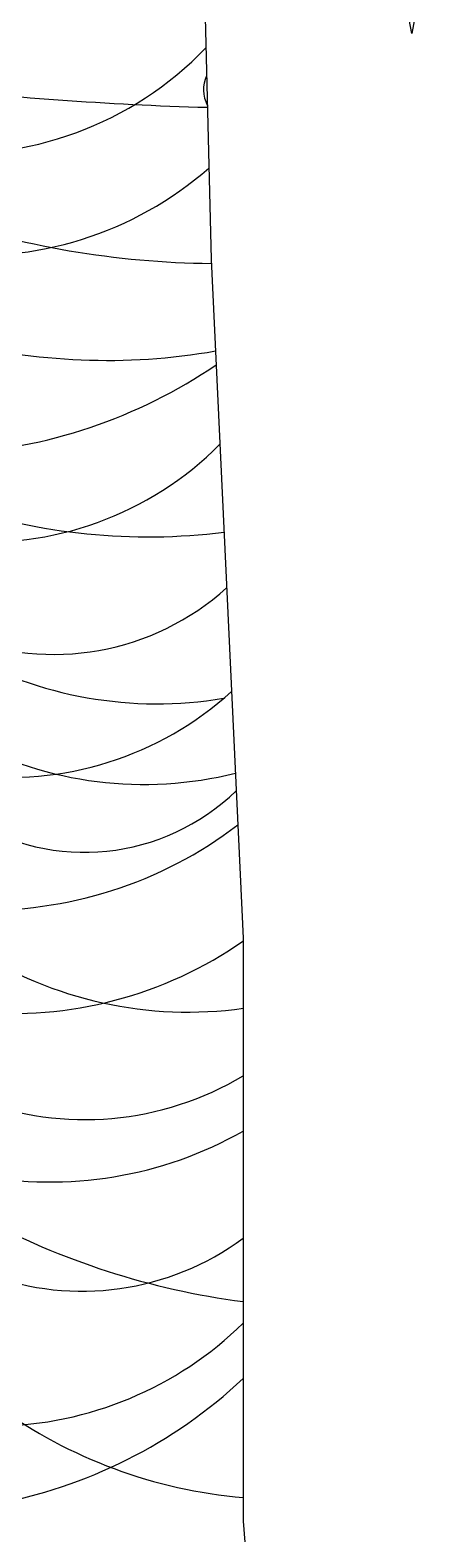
# Model space of a CAD drawing. Header units: millimetres. Extents: x 603733 to 1211550, y 1310999 to 2622648.
# Drawn here: x 605895.66 to 605896.756, y 1311242.67 to 1311246.652 of the extents above; entities that cross this region are included whole.
import ezdxf

# ---------------------------------------------------------------- set-up
doc = ezdxf.new("R2010")
doc.units = ezdxf.units.MM
doc.layers.add('elenarbi-Trees', color=42, linetype='Continuous')

# ---------------------------------------------------------------- blocks, each defined once
blk = doc.blocks.new('A$C7BB81706')
at = {"layer": 'elenarbi-Trees', "color": 3}
for points in [[(145.08, 282.63), (142.9, 271.02), (139.75, 287.68)], [(128.79, 276.7), (129.31, 255.69), (131.49, 209.72), (131.49, 170.22), (135.12, 124.36), (136.48, 82.14), (140.12, 47)]]:
    blk.add_lwpolyline(points, dxfattribs=at)
at = {"layer": 'elenarbi-Trees', "color": 32}
for centre, radius, start, end in [((112.17, 286.08), 23.21, 263.9229, 316.3027), ((131, 267.2), 2.21, 154.6545, 208.176), ((135.41, 493.63), 227.71, 263.3071, 268.3999), ((113.38, 279.89), 23.93, 263.5545, 311.2286), ((129.9, 316.06), 60.63, 251.1833, 269.4467), ((122.26, 291.32), 42.46, 255.3214, 279.9515), ((109.91, 277.56), 35.08, 273.015, 304.2359), ((113.99, 258.93), 22.39, 264.5017, 315.2747), ((125.02, 278.21), 41.31, 251.3477, 277.1794), ((118.65, 246.4), 17.46, 248.0542, 312.1244), ((125.65, 252.84), 27.25, 240.4068, 279.5181), ((115.62, 243), 22.4, 262.586, 312.3096), ((124.75, 245.78), 25.65, 241.7814, 284.0122), ((120.72, 230.3), 14.77, 237.6955, 314.162), ((114.06, 239.66), 28.05, 267.9082, 307.459), ((127.74, 231.63), 26.93, 237.1502, 278.0082), ((115.81, 232.02), 27.42, 264.6053, 304.8832), ((120.75, 218.3), 20.88, 249.1762, 300.9471), ((118.39, 219.79), 26.6, 259.2251, 299.5046), ((138.05, 236.08), 51.41, 241.584, 262.6614), ((120.57, 204.16), 18.37, 249.5194, 306.4452), ((114.36, 201.13), 24.49, 270.9527, 314.3694), ((108.5, 204.41), 33.62, 280.3021, 313.1221), ((134.27, 204.86), 33.16, 234.1255, 265.1932)]:
    blk.add_arc(centre, radius, start, end, dxfattribs=at)

msp = doc.modelspace()

# ---------------------------------------------------------------- block references
at = {"xscale": 0.03908165503526106, "yscale": 0.03908165503526106, "zscale": 0.03908165503526106}
msp.add_blockref('A$C7BB81706', (605891.0858, 1311236.0515), dxfattribs=at)

doc.saveas('drawing.dxf')
